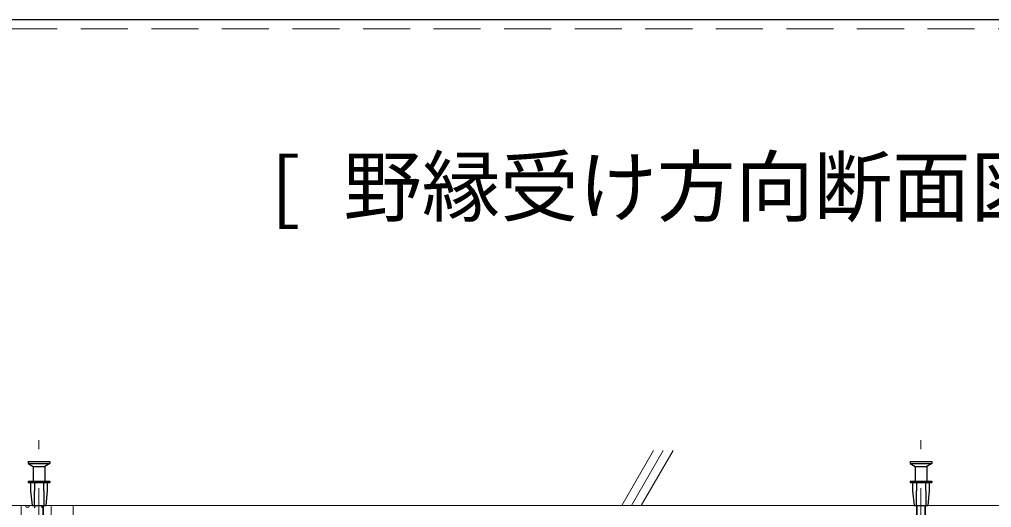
# Model space of a CAD drawing. Units: millimetres, scale not verified. Extents: x -7800 to 7800, y -5387 to 5300.
# Drawn here: x -4168 to -3176, y -2407 to -1908 of the extents above; entities that cross this region are included whole.
import ezdxf
from ezdxf.enums import TextEntityAlignment as Align

# ---------------------------------------------------------------- set-up
doc = ezdxf.new("R2010")
doc.units = ezdxf.units.MM
doc.header["$LTSCALE"] = 40
for name, pattern in [('CHAIN1', [8, 5, -1, 1, -1]), ('DASHED1', [1.8, 1.2, -0.6]), ('DOUBLE_CHAIN2', [12.8, 9, -1, 0.6, -0.6, 0.6, -1])]:
    doc.linetypes.add(name, pattern=pattern)
for name, color, linetype, lineweight in [('7-0_中心線', 4, 'CHAIN1', 9), ('7-1_吊り材', 7, 'Continuous', 18), ('7-3_野縁', 2, 'Continuous', 25), ('7-6_文字', 7, 'Continuous', 18), ('7-9_躯体他', 4, 'Continuous', 9), ('7-B_補強金具・金具・その他', 3, 'Continuous', 18), ('7-C_ビス・アンカーボルト・強調図形', 2, 'Continuous', 25), ('7-D_パネル', 4, 'DASHED1', 9)]:
    doc.layers.add(name, color=color, linetype=linetype, lineweight=lineweight)
doc.styles.add('ＭＳ ゴシック', font='')
doc.styles.get('ＭＳ ゴシック').set_extended_font_data('MS Gothic')

msp = doc.modelspace()

# ---------------------------------------------------------------- linework, layer by layer
at = {"layer": '7-0_中心線'}
for p, q in [((-4148.34, -4186.86), (-4148.34, -2337.7)), ((-3248.34, -4186.86), (-3248.34, -2337.7))]:
    msp.add_line(p, q, dxfattribs=at)
at = {"layer": '7-1_吊り材', "linetype": 'DOUBLE_CHAIN2'}
for p, q in [((-4144.4, -2404.5), (-4144.4, -2422.03)), ((-3252.28, -3267.2), (-3252.28, -2404.5)), ((-3244.4, -2404.5), (-3244.4, -3267.2))]:
    msp.add_line(p, q, dxfattribs=at)
at = {"layer": '7-1_吊り材'}
for p, q in [((-4143.84, -2404.5), (-4143.84, -2421.47)), ((-3252.84, -3267.2), (-3252.84, -2404.5)), ((-3243.84, -2404.5), (-3243.84, -3267.2))]:
    msp.add_line(p, q, dxfattribs=at)
at = {"layer": '7-3_野縁'}
msp.add_line((-4249.63, -1908.44), (-2155.95, -1908.44), dxfattribs=at)
at = {"layer": '7-9_躯体他'}
for p, q in [((-3553.71, -2404.5), (-3521.26, -2348.3)), ((-3543.71, -2404.5), (-3511.26, -2348.3)), ((-3533.71, -2404.5), (-3501.26, -2348.3)), ((-4453.6, -2404.5), (-2155.95, -2404.5))]:
    msp.add_line(p, q, dxfattribs=at)
at = {"layer": '7-B_補強金具・金具・その他'}
for p, q in [((-4166.54, -2404.5), (-4166.54, -2432.2)), ((-4166.54, -2404.5), (-4145.54, -2404.5)), ((-4161.24, -2406.3), (-4158.84, -2406.3)), ((-4154.34, -2404.5), (-4142.34, -2404.5)), ((-4145.54, -2404.5), (-4145.54, -2406.8)), ((-4143.84, -2404.5), (-4113.54, -2404.5)), ((-4136.04, -2404.5), (-4136.04, -2441.1)), ((-4113.54, -2404.5), (-4113.54, -2436.6))]:
    msp.add_line(p, q, dxfattribs=at)
at = {"layer": '7-B_補強金具・金具・その他', "linetype": 'DASHED1'}
for q in [(-4153.34, -2404.5), (-4153.34, -2406.8)]:
    msp.add_line((-4152.09, -2405.75), q, dxfattribs=at)
at = {"layer": '7-B_補強金具・金具・その他'}
for centre, start, end in [((-4163.24, -2406.37), 2.05211, 69.62319), ((-4156.85, -2406.37), 110.37681, 177.94789)]:
    msp.add_arc(centre, 2, start, end, dxfattribs=at)
at = {"layer": '7-C_ビス・アンカーボルト・強調図形'}
for p, q in [((-4159.34, -2359.5), (-4137.34, -2359.5)), ((-3259.34, -2359.5), (-3237.34, -2359.5)), ((-4159.34, -2361.5), (-4137.34, -2361.5)), ((-4154.34, -2364.5), (-4154.34, -2379.5)), ((-4154.34, -2364.5), (-4142.34, -2364.5)), ((-4142.34, -2364.5), (-4142.34, -2379.5)), ((-3259.34, -2361.5), (-3237.34, -2361.5)), ((-3254.34, -2364.5), (-3254.34, -2379.5)), ((-3254.34, -2364.5), (-3242.34, -2364.5)), ((-3242.34, -2364.5), (-3242.34, -2379.5)), ((-4159.34, -2379.5), (-4159.34, -2381)), ((-4159.34, -2379.5), (-4137.34, -2379.5)), ((-4137.34, -2379.5), (-4137.34, -2381)), ((-3259.34, -2379.5), (-3259.34, -2381)), ((-3259.34, -2379.5), (-3237.34, -2379.5)), ((-3237.34, -2379.5), (-3237.34, -2381)), ((-4159.34, -2381), (-4137.34, -2381)), ((-4156.84, -2381), (-4156.84, -2389.5)), ((-4156.84, -2389.5), (-4155.34, -2404.5)), ((-4139.84, -2389.5), (-4141.34, -2404.5)), ((-4139.84, -2381), (-4139.84, -2389.5)), ((-3259.34, -2381), (-3237.34, -2381)), ((-3256.84, -2381), (-3256.84, -2389.5)), ((-3256.84, -2389.5), (-3255.34, -2404.5)), ((-3239.84, -2389.5), (-3241.34, -2404.5)), ((-3239.84, -2381), (-3239.84, -2389.5)), ((-4155.34, -2404.5), (-4141.34, -2404.5)), ((-3255.34, -2404.5), (-3241.34, -2404.5))]:
    msp.add_line(p, q, dxfattribs=at)
at = {"layer": '7-C_ビス・アンカーボルト・強調図形', "linetype": 'DASHED1'}
for p, q in [((-4152.84, -2379.5), (-4152.84, -2389.5)), ((-4143.84, -2379.5), (-4143.84, -2389.5)), ((-3252.84, -2379.5), (-3252.84, -2389.5)), ((-3243.84, -2379.5), (-3243.84, -2389.5)), ((-4153.34, -2389.5), (-4153.34, -2404.5)), ((-4153.34, -2389.5), (-4152.84, -2389.5)), ((-4143.34, -2389.5), (-4143.84, -2389.5)), ((-4143.34, -2389.5), (-4143.34, -2404.5)), ((-3253.34, -2389.5), (-3253.34, -2404.5)), ((-3253.34, -2389.5), (-3252.84, -2389.5)), ((-3243.34, -2389.5), (-3243.84, -2389.5)), ((-3243.34, -2389.5), (-3243.34, -2404.5))]:
    msp.add_line(p, q, dxfattribs=at)
at = {"layer": '7-C_ビス・アンカーボルト・強調図形'}
for points in [[(-4159.34, -2359.5), (-4159.34, -2361.5), (-4154.34, -2364.5)], [(-4137.34, -2359.5), (-4137.34, -2361.5), (-4142.34, -2364.5)], [(-3259.34, -2359.5), (-3259.34, -2361.5), (-3254.34, -2364.5)], [(-3237.34, -2359.5), (-3237.34, -2361.5), (-3242.34, -2364.5)]]:
    msp.add_lwpolyline(points, dxfattribs=at)
at = {"layer": '7-D_パネル'}
msp.add_line((-4249.63, -1917.94), (-2155.95, -1917.94), dxfattribs=at)

# ---------------------------------------------------------------- texts
at = {"layer": '7-6_文字', "style": 'ＭＳ ゴシック'}
msp.add_text('[ 野縁受け方向断面図 ]', height=58.65, dxfattribs=at).set_placement((-3917.5, -2126.1), align=Align.BOTTOM_LEFT)

doc.saveas('drawing.dxf')
